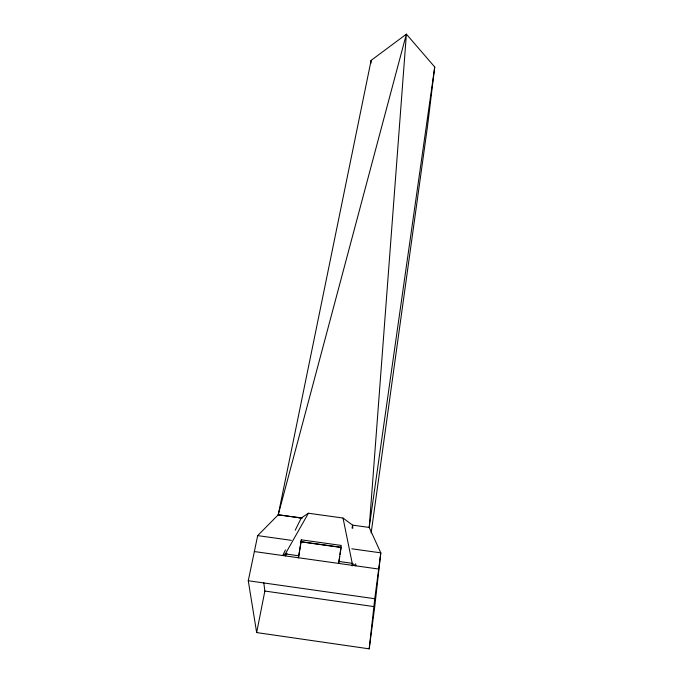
<?xml version="1.0" encoding="UTF-8"?>
<svg xmlns="http://www.w3.org/2000/svg" width="683" height="683" viewBox="0 0 683 683"><rect width="100%" height="100%" fill="white"/><g stroke="black" fill="none" stroke-linecap="round" stroke-linejoin="round"><path stroke-width="1.02" d="M301.331 539.843L298.471 557.763L301.331 539.843L341.218 545.427L338.657 563.424L339.75 556.44M352.069 565.994L352.223 563.321L343.028 518.038L308.409 513.24L301.271 517.987L295.235 530.196M370.818 63.545L371.125 60.377L406.385 34.15L434.729 66.994L427.575 125.817L371.142 532.962M369.204 648.85L374.754 598.726L380.807 552.854L369.213 527.438L406.385 34.15L278.229 514.803L257.687 535.617L248.27 580.738L256.654 632.569L369.204 648.85L374.745 606.717L380.807 552.854L351.779 548.79M434.729 66.994L369.213 527.438L352.556 525.125L343.028 518.038M340.066 554.451L341.159 547.467L301.425 541.909M352.052 528.155L352.556 525.125L352.804 528.258M256.654 632.569L264.859 591.043L263.783 582.676M278.229 514.803L301.271 517.987L278.229 514.803L371.125 60.377M285.485 549.917L282.694 555.552L285.323 553.913L308.409 513.24M287.005 553.247L285.485 555.936L285.323 553.913L298.369 555.74M297.054 517.373L302.279 518.107M257.687 535.617L291.351 540.33M300.4 541.602L341.329 547.331M338.717 561.417L352.223 563.321L355.834 565.857L355.664 563.765M254.358 551.548L378.672 569.05M248.27 580.738L374.754 598.726M264.859 591.043L373.695 606.564"/></g></svg>
